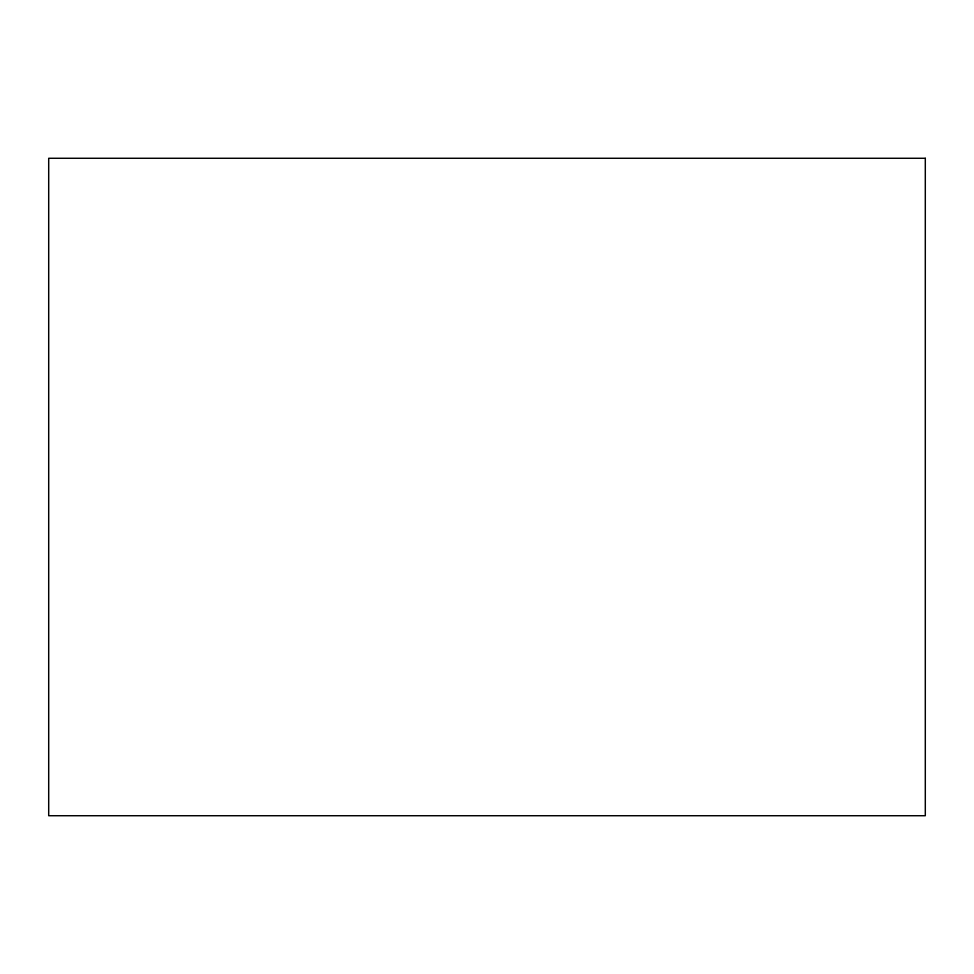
<?xml version="1.0" encoding="UTF-8"?>
<svg xmlns="http://www.w3.org/2000/svg" width="974" height="974" viewBox="0 0 974 974"><rect width="100%" height="100%" fill="white"/><g stroke="black" fill="none" stroke-linecap="round" stroke-linejoin="round"><path stroke-width="1.46" d="M925.3 158.275L48.7 158.275L48.7 815.725L925.3 815.725L925.3 158.275"/></g></svg>
